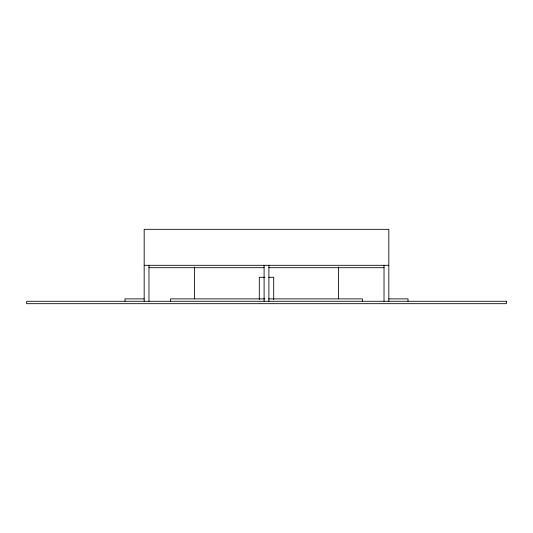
<?xml version="1.0" encoding="UTF-8"?>
<svg xmlns="http://www.w3.org/2000/svg" width="533" height="533" viewBox="0 0 533 533"><rect width="100%" height="100%" fill="white"/><g stroke="black" fill="none" stroke-linecap="round" stroke-linejoin="round"><path stroke-width="0.8" d="M144.177 265.301L388.824 265.301M148.974 267.699L264.101 267.699M268.899 267.699L384.026 267.699M264.901 277.293L259.305 277.293L259.305 299.626M268.899 277.293L273.696 277.293L273.696 299.626M144.177 298.88L124.989 298.88L124.989 301.278M264.901 298.88L170.56 298.88L170.56 301.278M268.579 298.88L362.44 298.88L362.44 301.278M388.824 298.88L408.012 298.88L408.012 301.278M388.824 301.278L388.824 229.323L144.177 229.323L144.177 301.278M384.026 265.301L384.026 301.278M338.455 266.94L338.455 298.88M268.899 265.301L268.899 301.278M264.101 265.301L264.101 301.278M194.545 266.94L194.545 298.88M148.974 265.301L148.974 301.278M506.35 301.278L26.65 301.278L26.65 303.677L506.35 303.677L506.35 301.278"/></g></svg>
